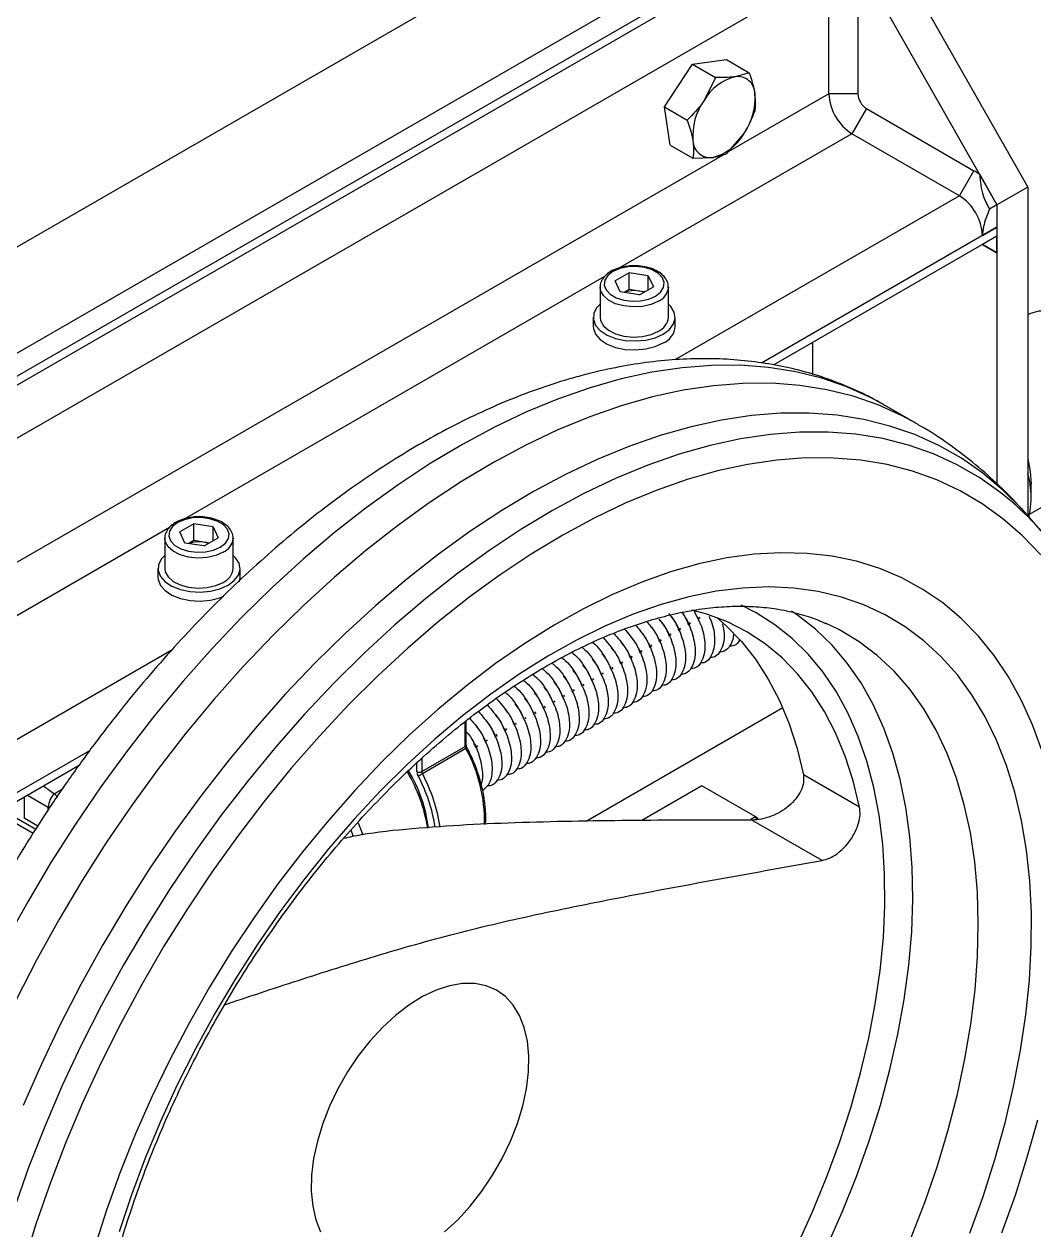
# Model space of a CAD drawing. Header units: metres. Extents: x 0 to 21025, y 0 to 14850.
# Drawn here: x 11724.1 to 11871.7, y 4482 to 4658.4 of the extents above; entities that cross this region are included whole.
import ezdxf

# ---------------------------------------------------------------- set-up
doc = ezdxf.new("R2010")
doc.units = ezdxf.units.M
doc.header["$LTSCALE"] = 25
doc.layers.add('SL4', color=4, linetype='Continuous')

msp = doc.modelspace()

# ---------------------------------------------------------------- linework, layer by layer
at = {"layer": 'SL4'}
for p, q in [((11605.363, 4557.882), (12273.58, 4943.636)), ((12280.315, 4931.97), (11613.512, 4547.032)), ((11839.386, 4674.059), (11634.325, 4555.679)), ((11840.512, 4673.408), (11635.451, 4555.029)), ((11848.366, 4674.059), (11870.817, 4634.56)), ((11843.876, 4671.466), (11866.327, 4631.968)), ((11841.755, 4666.357), (11635.451, 4547.261)), ((11841.755, 4648.205), (11841.755, 4666.357)), ((11845.997, 4666.357), (11845.997, 4648.205)), ((11817.704, 4646.294), (11821.821, 4652.538)), ((11821.821, 4652.538), (11826.78, 4653.216)), ((11821.821, 4652.538), (11825.159, 4650.611)), ((11826.78, 4653.216), (11830.117, 4651.29)), ((11825.159, 4650.611), (11823.51, 4647.252)), ((11830.117, 4651.29), (11828.048, 4650.713)), ((11841.755, 4648.205), (11827.037, 4639.709)), ((11845.997, 4648.205), (11841.755, 4648.205)), ((11817.704, 4646.294), (11821.041, 4644.367)), ((11818.546, 4640.728), (11817.704, 4646.294)), ((11847.244, 4646.047), (11845.122, 4642.373)), ((11847.244, 4646.047), (11862.963, 4636.972)), ((11845.122, 4642.373), (11811.127, 4622.747)), ((11826.841, 4639.48), (11829.311, 4642.365)), ((11860.841, 4633.298), (11845.122, 4642.373)), ((11818.546, 4640.728), (11821.883, 4638.802)), ((11826.437, 4639.363), (11656.789, 4541.427)), ((11821.883, 4638.802), (11824.773, 4638.904)), ((11860.841, 4633.298), (11862.963, 4636.972)), ((11863.799, 4636.416), (11866.327, 4631.968)), ((11870.817, 4634.56), (11866.327, 4631.968)), ((11870.817, 4634.56), (11870.817, 4586.505)), ((11860.841, 4633.298), (11819.232, 4609.278)), ((11866.327, 4631.968), (11865.24, 4631.341)), ((11866.327, 4631.968), (11866.327, 4628.696)), ((11866.327, 4631.968), (11866.327, 4591.17)), ((11866.327, 4628.696), (11831.905, 4608.825)), ((11866.327, 4627.396), (11833.699, 4608.56)), ((11864.205, 4627.472), (11866.327, 4628.696)), ((11866.327, 4627.396), (11864.205, 4626.171)), ((11866.327, 4628.696), (11866.327, 4627.396)), ((11866.327, 4624.946), (11866.327, 4627.396)), ((11864.205, 4626.171), (11866.327, 4624.946)), ((11866.327, 4624.946), (11864.205, 4626.171)), ((11812.544, 4622.033), (11810.494, 4620.85)), ((11815.343, 4621.6), (11812.544, 4622.033)), ((11812.544, 4619.584), (11812.544, 4622.033)), ((11808.957, 4621.495), (11747.487, 4586.009)), ((11811.244, 4619.234), (11810.494, 4620.85)), ((11815.343, 4621.6), (11816.093, 4619.984)), ((11815.343, 4619.551), (11815.343, 4621.6)), ((11808.294, 4619.927), (11808.294, 4615.518)), ((11814.044, 4618.801), (11811.244, 4619.234)), ((11812.544, 4619.584), (11811.791, 4619.15)), ((11813.943, 4619.367), (11812.544, 4619.584)), ((11814.796, 4619.235), (11813.943, 4619.367)), ((11814.044, 4618.801), (11816.093, 4619.984)), ((11818.294, 4619.927), (11818.292, 4619.854)), ((11818.294, 4615.518), (11818.294, 4619.927)), ((11807.294, 4615.518), (11807.294, 4614.212)), ((11819.294, 4614.212), (11819.294, 4615.518)), ((11870.831, 4615.875), (11870.817, 4615.867)), ((11839.386, 4607.166), (11839.386, 4611.843)), ((11854.451, 4600.045), (11849.887, 4602.68)), ((11871.086, 4586.694), (11883.53, 4593.878)), ((11870.817, 4592.742), (11870.817, 4586.505)), ((11871.312, 4589.242), (11871.312, 4591.12)), ((11872.705, 4584.373), (11870.38, 4586.998)), ((11748.904, 4585.295), (11746.855, 4584.112)), ((11751.703, 4584.862), (11748.904, 4585.295)), ((11748.904, 4582.845), (11748.904, 4585.295)), ((11745.318, 4584.757), (11683.847, 4549.271)), ((11744.654, 4583.189), (11744.654, 4578.78)), ((11747.605, 4582.496), (11746.855, 4584.112)), ((11750.404, 4582.063), (11752.454, 4583.246)), ((11751.703, 4584.862), (11752.454, 4583.246)), ((11751.703, 4582.813), (11751.703, 4584.862)), ((11754.654, 4583.189), (11754.652, 4583.115)), ((11754.654, 4578.78), (11754.654, 4583.189)), ((11750.404, 4582.063), (11747.605, 4582.496)), ((11748.904, 4582.845), (11748.152, 4582.411)), ((11750.304, 4582.629), (11748.904, 4582.845)), ((11751.156, 4582.497), (11750.304, 4582.629)), ((11743.654, 4578.78), (11743.654, 4577.473)), ((11755.654, 4577.473), (11755.654, 4578.78)), ((11821.52, 4570.637), (11821.374, 4570.849)), ((11822.059, 4572.503), (11822.639, 4571.299)), ((11822.934, 4571.453), (11822.788, 4571.666)), ((11818.692, 4569.004), (11818.546, 4569.217)), ((11820.106, 4569.82), (11819.96, 4570.033)), ((11815.863, 4567.371), (11815.717, 4567.584)), ((11817.278, 4568.188), (11817.131, 4568.4)), ((11828.833, 4568.224), (11828.571, 4568.178)), ((11745.603, 4566.773), (11654.538, 4514.202)), ((11813.035, 4565.738), (11812.889, 4565.951)), ((11814.449, 4566.555), (11814.303, 4566.767)), ((11810.207, 4564.105), (11810.06, 4564.318)), ((11811.621, 4564.922), (11811.475, 4565.135)), ((11807.378, 4562.473), (11807.232, 4562.685)), ((11808.792, 4563.289), (11808.646, 4563.502)), ((11804.55, 4560.84), (11804.404, 4561.053)), ((11805.964, 4561.656), (11805.818, 4561.869)), ((11800.307, 4558.391), (11800.161, 4558.603)), ((11801.721, 4559.207), (11801.575, 4559.42)), ((11803.135, 4560.023), (11802.989, 4560.236)), ((11797.479, 4556.758), (11797.332, 4556.971)), ((11798.929, 4557.521), (11798.747, 4557.787)), ((11835.009, 4558.359), (11806.265, 4541.766)), ((11788.593, 4552.734), (11788.593, 4556.385)), ((11788.74, 4552.938), (11788.74, 4556.503)), ((11794.65, 4555.125), (11794.504, 4555.338)), ((11796.064, 4555.941), (11795.918, 4556.154)), ((11791.822, 4553.492), (11791.676, 4553.705)), ((11793.302, 4554.212), (11793.09, 4554.521)), ((11733.657, 4552.108), (11661.266, 4510.317)), ((11782.229, 4549.06), (11788.593, 4552.734)), ((11788.679, 4552.418), (11782.315, 4548.744)), ((11790.408, 4552.676), (11790.261, 4552.888)), ((11732.043, 4549.876), (11661.266, 4509.017)), ((11781.522, 4549.06), (11781.522, 4550.354)), ((11782.229, 4551.009), (11782.229, 4549.06)), ((11846.237, 4543.852), (11838.019, 4548.597)), ((11728.485, 4545.823), (11729.679, 4546.513)), ((11823.193, 4546.968), (11814.426, 4541.907)), ((11830.971, 4542.478), (11823.193, 4546.968)), ((11724.088, 4545.283), (11724.088, 4542.22)), ((11727.623, 4543.82), (11724.589, 4545.572)), ((11728.474, 4545.83), (11728.485, 4545.823)), ((11727.623, 4543.478), (11727.623, 4543.82)), ((11725.397, 4540.014), (11721.948, 4542.005)), ((11722.656, 4542.414), (11725.777, 4540.612)), ((11726.07, 4541.075), (11724.088, 4542.22)), ((11772.924, 4541.578), (11773.628, 4539.817)), ((11830.323, 4542.103), (11830.971, 4542.478)), ((11840.748, 4536.049), (11830.503, 4541.963)), ((11830.971, 4542.478), (11831.227, 4542.036)), ((11831.325, 4542.273), (11830.971, 4542.478)), ((11831.325, 4542.273), (11831.325, 4542.045)), ((11772.241, 4539.54), (11771.89, 4540.447))]:
    msp.add_line(p, q, dxfattribs=at)
at = {"layer": 'SL4', "flags": 128}
for points in [[(11816.405, 4618.621), (11817.155, 4619.2), (11817.593, 4619.877), (11817.682, 4620.599), (11817.416, 4621.305), (11816.816, 4621.94), (11815.93, 4622.451), (11814.831, 4622.797), (11813.608, 4622.951), (11812.358, 4622.899), (11811.185, 4622.647), (11810.182, 4622.213), (11809.432, 4621.635), (11808.994, 4620.957), (11808.905, 4620.236), (11809.171, 4619.53), (11809.771, 4618.895), (11810.657, 4618.384), (11811.756, 4618.037), (11812.98, 4617.884), (11814.229, 4617.935), (11815.402, 4618.188), (11816.405, 4618.621)], [(11816.829, 4617.886), (11815.744, 4617.411), (11814.477, 4617.123), (11813.123, 4617.043), (11811.781, 4617.176), (11810.551, 4617.514), (11809.525, 4618.03), (11808.778, 4618.688), (11808.366, 4619.437), (11808.294, 4619.939)], [(11808.294, 4617.433), (11807.787, 4616.894), (11807.368, 4616.06), (11807.32, 4615.192), (11807.648, 4614.345), (11808.331, 4613.571), (11809.326, 4612.92), (11810.57, 4612.432), (11811.985, 4612.138), (11813.482, 4612.056), (11814.968, 4612.192), (11816.348, 4612.537), (11817.536, 4613.069)], [(11817.536, 4613.069), (11818.458, 4613.755), (11819.055, 4614.552), (11819.291, 4615.409), (11819.149, 4616.274), (11818.64, 4617.091), (11818.294, 4617.433)], [(11808.294, 4615.518), (11808.366, 4615.028), (11808.778, 4614.278), (11809.525, 4613.621), (11810.551, 4613.104), (11811.781, 4612.767), (11813.123, 4612.633), (11814.477, 4612.714), (11815.744, 4613.002), (11816.829, 4613.477)], [(11883.53, 4593.878), (11883.664, 4593.958), (11884.621, 4594.775), (11885.364, 4595.881), (11885.871, 4597.247), (11886.129, 4598.832), (11886.129, 4600.591), (11885.871, 4602.473), (11885.364, 4604.424), (11884.621, 4606.388), (11883.664, 4608.309), (11882.521, 4610.131), (11881.224, 4611.802), (11879.81, 4613.274), (11878.321, 4614.504), (11876.8, 4615.457), (11875.289, 4616.106), (11873.832, 4616.432), (11872.472, 4616.425), (11871.248, 4616.086), (11870.831, 4615.875)], [(11807.294, 4614.212), (11807.32, 4613.886), (11807.648, 4613.038), (11808.331, 4612.265), (11809.326, 4611.613), (11810.57, 4611.125), (11811.985, 4610.831), (11813.482, 4610.75), (11814.968, 4610.885), (11816.348, 4611.23), (11817.536, 4611.762)], [(11849.887, 4602.68), (11847.912, 4603.75), (11844.398, 4605.335), (11840.722, 4606.606), (11836.895, 4607.559), (11832.928, 4608.191), (11828.831, 4608.501), (11824.617, 4608.487), (11820.298, 4608.15), (11815.885, 4607.491), (11811.392, 4606.511)], [(11811.392, 4606.511), (11806.83, 4605.214), (11802.214, 4603.602), (11797.555, 4601.681), (11792.868, 4599.456), (11788.165, 4596.933), (11783.46, 4594.12), (11778.766, 4591.024), (11774.096, 4587.654), (11769.464, 4584.02), (11764.883, 4580.132), (11760.366, 4576.001), (11755.925, 4571.638), (11751.574, 4567.057), (11747.324, 4562.27), (11743.188, 4557.291), (11739.177, 4552.133), (11735.302, 4546.812), (11731.576, 4541.343), (11728.007, 4535.74), (11724.607, 4530.02), (11721.385, 4524.199)], [(11854.444, 4600.049), (11852.476, 4601.115), (11848.962, 4602.701), (11845.286, 4603.972), (11841.459, 4604.924), (11837.491, 4605.557), (11833.395, 4605.866), (11829.181, 4605.853), (11824.862, 4605.516), (11820.449, 4604.857), (11815.955, 4603.877)], [(11815.955, 4603.877), (11811.394, 4602.579), (11806.777, 4600.968), (11802.119, 4599.046), (11797.431, 4596.821), (11792.728, 4594.299), (11788.023, 4591.485), (11783.329, 4588.389), (11778.66, 4585.019), (11774.028, 4581.385), (11769.447, 4577.497), (11764.93, 4573.366), (11760.489, 4569.004), (11756.137, 4564.423), (11751.888, 4559.636), (11747.751, 4554.656), (11743.74, 4549.499), (11739.866, 4544.178), (11736.139, 4538.708), (11732.571, 4533.105), (11729.171, 4527.386), (11725.949, 4521.565), (11722.914, 4515.66)], [(11870.38, 4586.998), (11869.947, 4587.48), (11867.198, 4590.245), (11864.252, 4592.722), (11861.118, 4594.902), (11857.804, 4596.781), (11854.321, 4598.352), (11850.677, 4599.612), (11846.883, 4600.557), (11842.951, 4601.183), (11838.89, 4601.49), (11834.713, 4601.477), (11830.431, 4601.143), (11826.057, 4600.489), (11821.602, 4599.518)], [(11821.602, 4599.518), (11817.081, 4598.232), (11812.504, 4596.634), (11807.886, 4594.73), (11803.24, 4592.524), (11798.578, 4590.024), (11793.914, 4587.235), (11789.261, 4584.166), (11784.632, 4580.825), (11780.041, 4577.223), (11775.499, 4573.369), (11771.022, 4569.274), (11766.62, 4564.949), (11762.306, 4560.408), (11758.094, 4555.663), (11753.993, 4550.727), (11750.017, 4545.615), (11746.177, 4540.34), (11742.483, 4534.918), (11738.945, 4529.364), (11735.575, 4523.694), (11732.381, 4517.924), (11729.372, 4512.071), (11726.558, 4506.15), (11723.945, 4500.179)], [(11868.473, 4588.55), (11866.916, 4589.825), (11863.8, 4592.031), (11860.503, 4593.933), (11857.034, 4595.526), (11853.402, 4596.805), (11849.619, 4597.767), (11845.695, 4598.408), (11841.642, 4598.727), (11837.471, 4598.723), (11833.194, 4598.396), (11828.824, 4597.747), (11824.373, 4596.778)], [(11824.373, 4596.778), (11819.854, 4595.491), (11815.28, 4593.891), (11810.664, 4591.981), (11806.02, 4589.768), (11801.361, 4587.258), (11796.701, 4584.457), (11792.052, 4581.375), (11787.428, 4578.02), (11782.843, 4574.401), (11778.309, 4570.53), (11773.841, 4566.417), (11769.45, 4562.073), (11765.15, 4557.513), (11760.952, 4552.748), (11756.869, 4547.793), (11752.913, 4542.661), (11749.095, 4537.369), (11745.426, 4531.93), (11741.917, 4526.36), (11738.578, 4520.676), (11735.418, 4514.894), (11732.446, 4509.031), (11729.672, 4503.104), (11727.102, 4497.129), (11724.745, 4491.124), (11722.608, 4485.106)], [(11872.722, 4580.775), (11870.063, 4583.552), (11867.207, 4586.041), (11864.16, 4588.237), (11860.932, 4590.132), (11857.533, 4591.72), (11853.973, 4592.998), (11850.261, 4593.961), (11846.41, 4594.607), (11842.429, 4594.933), (11838.331, 4594.938), (11834.128, 4594.624), (11829.833, 4593.99), (11825.457, 4593.038)], [(11870.817, 4594.801), (11871.183, 4592.947), (11871.312, 4591.12)], [(11825.457, 4593.038), (11821.013, 4591.772), (11816.515, 4590.194), (11811.976, 4588.31), (11807.41, 4586.125), (11802.828, 4583.646), (11798.246, 4580.879), (11793.676, 4577.833), (11789.132, 4574.517), (11784.627, 4570.941), (11780.175, 4567.114), (11775.787, 4563.049), (11771.479, 4558.757), (11767.261, 4554.251), (11763.146, 4549.543), (11759.147, 4544.649), (11755.274, 4539.581), (11751.541, 4534.356), (11747.956, 4528.988), (11744.532, 4523.493), (11741.277, 4517.887), (11738.203, 4512.187), (11735.316, 4506.409), (11732.627, 4500.57), (11730.142, 4494.688), (11727.87, 4488.78), (11725.816, 4482.862), (11723.988, 4476.953)], [(11752.765, 4581.883), (11753.516, 4582.462), (11753.954, 4583.139), (11754.043, 4583.86), (11753.777, 4584.567), (11753.176, 4585.201), (11752.291, 4585.712), (11751.192, 4586.059), (11749.968, 4586.213), (11748.719, 4586.161), (11747.545, 4585.908), (11746.543, 4585.475), (11745.792, 4584.896), (11745.355, 4584.219), (11745.265, 4583.498), (11745.531, 4582.791), (11746.132, 4582.157), (11747.017, 4581.646), (11748.116, 4581.299), (11749.34, 4581.145), (11750.589, 4581.197), (11751.763, 4581.45), (11752.765, 4581.883)], [(11753.19, 4581.148), (11752.105, 4580.673), (11750.838, 4580.385), (11749.483, 4580.304), (11748.141, 4580.438), (11746.912, 4580.775), (11745.885, 4581.292), (11745.139, 4581.949), (11744.727, 4582.699), (11744.654, 4583.201)], [(11872.92, 4552.052), (11871.511, 4555.916), (11869.869, 4559.544), (11868.001, 4562.923), (11865.911, 4566.041), (11863.608, 4568.889), (11861.098, 4571.456), (11858.391, 4573.734), (11855.495, 4575.716), (11852.421, 4577.394), (11849.178, 4578.763), (11845.778, 4579.819), (11842.232, 4580.557), (11838.552, 4580.976), (11834.75, 4581.073), (11830.84, 4580.849), (11826.834, 4580.305), (11822.746, 4579.441), (11818.589, 4578.262), (11814.379, 4576.77), (11810.128, 4574.972), (11805.851, 4572.873), (11801.563, 4570.48), (11797.278, 4567.801), (11793.01, 4564.846), (11788.775, 4561.624), (11784.585, 4558.145), (11780.456, 4554.423), (11776.402, 4550.47), (11772.435, 4546.297), (11768.569, 4541.921), (11764.818, 4537.355), (11761.193, 4532.616), (11757.708, 4527.718), (11754.374, 4522.678), (11751.202, 4517.514), (11748.202, 4512.243), (11745.386, 4506.882), (11742.762, 4501.45), (11740.339, 4495.965), (11738.126, 4490.445), (11736.13, 4484.91), (11734.357, 4479.377)], [(11744.654, 4580.694), (11744.148, 4580.155), (11743.728, 4579.322), (11743.681, 4578.454), (11744.009, 4577.606), (11744.692, 4576.833), (11745.686, 4576.182), (11746.93, 4575.694), (11748.345, 4575.399), (11749.843, 4575.318), (11751.328, 4575.454), (11752.708, 4575.798), (11753.897, 4576.33)], [(11753.897, 4576.33), (11754.819, 4577.017), (11755.416, 4577.813), (11755.651, 4578.671), (11755.51, 4579.535), (11755, 4580.352), (11754.654, 4580.694)], [(11744.654, 4578.78), (11744.727, 4578.289), (11745.139, 4577.54), (11745.885, 4576.883), (11746.912, 4576.366), (11748.141, 4576.029), (11749.483, 4575.895), (11750.838, 4575.975), (11752.105, 4576.264), (11753.19, 4576.739)], [(11743.654, 4577.473), (11743.681, 4577.147), (11744.009, 4576.3), (11744.692, 4575.526), (11745.686, 4574.875), (11746.93, 4574.387), (11748.345, 4574.093), (11749.843, 4574.011), (11751.328, 4574.147), (11752.708, 4574.492), (11753.28, 4574.714)], [(11755.551, 4576.835), (11755.651, 4577.364), (11755.654, 4577.473)], [(11862.345, 4481.51), (11864.295, 4486.907), (11866.019, 4492.301), (11867.512, 4497.673), (11868.767, 4503.004), (11869.781, 4508.273), (11870.55, 4513.463), (11871.071, 4518.555), (11871.342, 4523.53), (11871.362, 4528.37), (11871.131, 4533.058), (11870.65, 4537.576), (11869.92, 4541.91), (11868.945, 4546.042), (11867.727, 4549.959), (11866.272, 4553.645), (11864.584, 4557.089), (11862.67, 4560.276), (11860.536, 4563.196), (11858.19, 4565.839), (11855.64, 4568.195), (11852.896, 4570.254), (11849.968, 4572.011), (11846.866, 4573.458), (11843.602, 4574.59), (11840.186, 4575.404), (11836.632, 4575.896), (11832.952, 4576.064), (11829.159, 4575.909), (11825.268, 4575.429), (11821.292, 4574.628), (11817.245, 4573.508), (11813.143, 4572.074), (11808.999, 4570.329), (11804.829, 4568.281), (11800.648, 4565.937), (11796.471, 4563.306), (11792.313, 4560.396), (11788.189, 4557.219), (11784.114, 4553.786), (11780.102, 4550.109), (11776.168, 4546.201), (11772.326, 4542.077), (11768.591, 4537.751), (11764.974, 4533.239), (11761.49, 4528.558), (11758.152, 4523.723), (11754.97, 4518.753), (11751.957, 4513.666), (11749.123, 4508.48), (11746.479, 4503.213), (11744.034, 4497.884), (11741.797, 4492.513), (11739.776, 4487.119), (11737.978, 4481.722)], [(11846.237, 4543.852), (11845.31, 4547.692), (11844.143, 4551.315), (11842.74, 4554.707), (11841.107, 4557.854), (11839.251, 4560.744), (11837.18, 4563.364), (11834.901, 4565.704), (11832.425, 4567.753), (11829.761, 4569.505), (11826.921, 4570.951), (11823.915, 4572.086), (11821.737, 4572.688)], [(11837.002, 4479.492), (11839.308, 4484.549), (11841.407, 4489.647), (11843.291, 4494.765), (11844.952, 4499.883), (11846.383, 4504.981), (11847.579, 4510.038), (11848.536, 4515.035), (11849.249, 4519.952), (11849.715, 4524.77), (11849.934, 4529.469), (11849.903, 4534.031), (11849.623, 4538.438), (11849.095, 4542.673), (11848.322, 4546.718), (11847.306, 4550.559), (11846.051, 4554.179), (11844.562, 4557.565), (11842.846, 4560.703), (11840.908, 4563.58), (11838.757, 4566.186), (11836.401, 4568.511), (11833.849, 4570.544), (11831.111, 4572.278), (11828.917, 4573.389)], [(11825.388, 4571.576), (11826.683, 4570.448), (11828.961, 4568.108), (11831.033, 4565.488), (11832.888, 4562.599), (11834.521, 4559.451), (11835.924, 4556.059), (11837.091, 4552.436), (11838.019, 4548.597)], [(11841.416, 4479.413), (11843.71, 4484.596), (11845.792, 4489.813), (11847.653, 4495.045), (11849.287, 4500.271), (11850.687, 4505.471), (11851.848, 4510.625), (11852.765, 4515.713), (11853.435, 4520.716), (11853.856, 4525.613), (11854.024, 4530.387), (11853.941, 4535.018), (11853.606, 4539.488), (11853.021, 4543.781), (11852.187, 4547.88), (11851.109, 4551.769), (11849.79, 4555.432), (11848.235, 4558.856), (11846.45, 4562.028), (11844.443, 4564.935), (11842.22, 4567.565), (11839.791, 4569.91), (11837.166, 4571.959), (11836.286, 4572.55)], [(11853.774, 4480.893), (11855.805, 4486.141), (11857.614, 4491.398), (11859.194, 4496.644), (11860.539, 4501.858), (11861.645, 4507.022), (11862.507, 4512.115), (11863.121, 4517.118), (11863.485, 4522.012), (11863.599, 4526.777), (11863.461, 4531.397), (11863.072, 4535.853), (11862.434, 4540.129), (11861.548, 4544.207), (11860.419, 4548.073), (11859.05, 4551.712), (11857.448, 4555.109), (11855.617, 4558.252), (11853.565, 4561.129), (11851.3, 4563.729), (11848.831, 4566.042), (11846.166, 4568.059), (11843.316, 4569.773), (11841.277, 4570.762)], [(11785.562, 4481.728), (11787.477, 4483.494), (11789.304, 4485.482), (11791.016, 4487.66), (11792.585, 4489.994), (11793.987, 4492.447), (11795.199, 4494.981), (11796.203, 4497.555), (11796.982, 4500.13), (11797.525, 4502.663), (11797.822, 4505.116), (11797.869, 4507.45), (11797.665, 4509.628), (11797.215, 4511.615), (11796.523, 4513.381), (11795.602, 4514.897), (11794.466, 4516.139), (11793.134, 4517.088), (11791.625, 4517.73), (11789.963, 4518.053), (11788.176, 4518.052), (11786.291, 4517.729)], [(11786.291, 4517.729), (11784.338, 4517.087), (11782.347, 4516.137), (11780.351, 4514.894), (11778.38, 4513.378), (11776.466, 4511.612), (11774.638, 4509.624), (11772.927, 4507.446), (11771.357, 4505.112), (11769.956, 4502.659), (11768.743, 4500.125), (11767.74, 4497.551), (11766.961, 4494.976), (11766.418, 4492.443), (11766.121, 4489.99), (11766.074, 4487.656), (11766.277, 4485.478), (11766.728, 4483.491), (11767.419, 4481.725)], [(11867.044, 4481.553), (11869.017, 4487.089), (11870.767, 4492.62), (11872.286, 4498.129)]]:
    msp.add_lwpolyline(points, dxfattribs=at)
at = {"layer": 'SL4'}
for centre, radius, start, end in [((11829.852, 4643.644), 7.296, 104.30911, 150.35817), ((11828.405, 4648.193), 2.545, 1.72422, 98.0483), ((11830.815, 4642.046), 8.969, 144.52302, 184.46929), ((11822.006, 4647.571), 8.969, 324.52302, 4.46929), ((11849.066, 4648.538), 7.319, 182.60548, 237.39452), ((11848.703, 4648.329), 2.709, 182.60548, 237.39452), ((11822.969, 4645.974), 7.296, 284.30911, 330.35817), ((11824.416, 4641.424), 2.545, 181.72422, 278.0483), ((11858.868, 4629.917), 8.158, 52.81346, 59.8736), ((11856.902, 4627.139), 7.311, 2.60548, 57.39452), ((11813.291, 4615.42), 4.001, 80.60996, 111.44528), ((11813.416, 4615.829), 3.578, 69.17665, 81.51923), ((11815.794, 4620.184), 2.52, 294.26107, 352.47303), ((11815.813, 4615.752), 2.491, 294.06265, 354.61721), ((11816.413, 4614.423), 2.888, 292.88644, 355.79342), ((11838.548, 4553.998), 45.709, 32.94418, 49.10423), ((11749.651, 4578.682), 4.001, 80.60996, 111.44528), ((11749.776, 4579.091), 3.578, 69.17665, 81.51923), ((11752.154, 4583.445), 2.52, 294.26107, 352.47303), ((11752.174, 4579.013), 2.491, 294.06265, 354.61721), ((11788.49, 4552.963), 0.251, 294.37466, 354.3052), ((11789.297, 4552.755), 0.704, 181.72292, 208.63012), ((11788.441, 4552.958), 0.59, 293.7897, 314.49219), ((11769.611, 4541.883), 21.784, 358.5183, 28.91933), ((11759.795, 4536.941), 23.629, 9.38235, 30.66612), ((11762.413, 4538.26), 20.945, 6.99233, 31.36558), ((11782.929, 4549.102), 1.407, 181.72292, 208.63012), ((11781.876, 4549.742), 0.769, 242.60967, 297.39033), ((11779.044, 4554.408), 6.541, 293.89861, 300.00753), ((11761.176, 4537.453), 23.268, 8.53851, 28.14372), ((11782.933, 4549.081), 0.704, 181.72292, 208.63012), ((11761.151, 4537.421), 24.003, 8.44832, 28.14781), ((11730.791, 4543.665), 3.172, 136.93985, 177.18904), ((11727.934, 4544.383), 0.642, 241.09191, 258.86373)]:
    msp.add_arc(centre, radius, start, end, dxfattribs=at)
msp.add_ellipse((11769.33, 4521.409), major_axis=(44.17, -27.139), ratio=0.0282559, start_param=3.4450892, end_param=3.5491533, dxfattribs=at)
for points, knots in [([(11828.048, 4650.713), (11827.989, 4650.706), (11827.146, 4650.594), (11826.116, 4650.603), (11825.159, 4650.611)], [0, 0, 0, 0, 0.0702148, 1, 1, 1, 1]), ([(11830.949, 4648.27), (11830.909, 4648.501), (11830.746, 4649.454), (11830.389, 4650.498), (11830.117, 4651.29)], [0, 0, 0, 0, 0.24185142, 1, 1, 1, 1]), ([(11823.51, 4647.252), (11823.461, 4647.178), (11822.76, 4646.127), (11821.869, 4645.215), (11821.041, 4644.367)], [0, 0, 0, 0, 0.0702148, 1, 1, 1, 1]), ([(11830.959, 4645.724), (11830.982, 4645.896), (11831.087, 4646.663), (11831.009, 4647.568), (11830.949, 4648.27)], [0, 0, 0, 0, 0.22371328, 1, 1, 1, 1]), ([(11829.311, 4642.365), (11829.359, 4642.44), (11830.048, 4643.497), (11830.52, 4644.651), (11830.959, 4645.724)], [0, 0, 0, 0, 0.07021477, 1, 1, 1, 1]), ([(11821.041, 4644.367), (11821.312, 4643.576), (11821.67, 4642.531), (11821.833, 4641.578), (11821.872, 4641.347)], [0, 0, 0, 0, 0.7581486, 1, 1, 1, 1]), ([(11821.872, 4641.347), (11821.933, 4640.645), (11822.011, 4639.74), (11821.906, 4638.973), (11821.883, 4638.802)], [0, 0, 0, 0, 0.77628672, 1, 1, 1, 1]), ([(11824.773, 4638.904), (11824.831, 4638.912), (11825.662, 4639.03), (11826.273, 4639.264), (11826.841, 4639.48)], [0, 0, 0, 0, 0.07021477, 1, 1, 1, 1]), ([(11863.799, 4636.416), (11863.888, 4635.366), (11864.039, 4633.605), (11864.894, 4631.993), (11865.24, 4631.341)], [0, 0, 0, 0, 0.595978, 1, 1, 1, 1]), ([(11865.24, 4631.341), (11864.888, 4630.477), (11864.344, 4629.145), (11864.242, 4627.907), (11864.205, 4627.472)], [0, 0, 0, 0, 0.6481438, 1, 1, 1, 1]), ([(11818.249, 4619.836), (11818.265, 4619.958), (11818.314, 4620.347), (11818.052, 4620.991), (11817.527, 4621.684), (11816.735, 4622.269), (11815.722, 4622.721), (11814.542, 4623.005), (11813.282, 4623.1), (11812.022, 4623.001), (11810.837, 4622.712), (11809.8, 4622.243), (11808.997, 4621.629), (11808.501, 4620.914), (11808.272, 4620.331), (11808.315, 4620.009), (11808.323, 4619.945)], [0, 0, 0, 0, 0.0336873, 0.1080028, 0.1825027, 0.2607701, 0.3421179, 0.4240612, 0.5057862, 0.5875031, 0.669539, 0.7522791, 0.8360756, 0.9106892, 0.9820202, 1, 1, 1, 1]), ([(11849.904, 4602.63), (11849.544, 4602.849), (11848.068, 4603.749), (11845.315, 4605.05), (11841.659, 4606.522), (11837.862, 4607.69), (11833.946, 4608.575), (11829.913, 4609.17), (11825.771, 4609.473), (11821.528, 4609.48), (11817.194, 4609.19), (11812.777, 4608.599), (11809.282, 4607.913), (11807.261, 4607.418), (11806.742, 4607.291)], [0, 0, 0, 0, 0.0294565, 0.1211302, 0.2128047, 0.3046917, 0.3970004, 0.4899101, 0.5835586, 0.678034, 0.7733704, 0.8695491, 0.9665052, 1, 1, 1, 1]), ([(11806.742, 4607.291), (11805.913, 4607.074), (11803.559, 4606.457), (11799.66, 4605.212), (11795.046, 4603.47), (11790.419, 4601.438), (11785.79, 4599.129), (11781.171, 4596.547), (11776.577, 4593.704), (11772.018, 4590.608), (11767.506, 4587.268), (11763.051, 4583.696), (11758.665, 4579.901), (11754.356, 4575.893), (11750.134, 4571.684), (11746.009, 4567.285), (11741.99, 4562.706), (11738.086, 4557.96), (11734.305, 4553.058), (11730.657, 4548.013), (11727.15, 4542.836), (11723.792, 4537.541), (11720.59, 4532.14), (11717.553, 4526.646), (11714.688, 4521.073), (11712.002, 4515.434), (11709.502, 4509.741), (11707.193, 4504.01), (11705.083, 4498.252), (11703.176, 4492.482), (11701.479, 4486.713), (11699.996, 4480.958), (11698.731, 4475.231), (11697.691, 4469.545), (11696.877, 4463.912), (11696.296, 4458.347), (11695.949, 4452.863), (11695.84, 4447.473), (11695.972, 4442.19), (11696.348, 4437.028), (11696.969, 4432.004), (11697.835, 4427.131), (11698.948, 4422.426), (11700.303, 4417.903), (11701.899, 4413.579), (11703.73, 4409.469), (11705.789, 4405.586), (11708.068, 4401.945), (11710.555, 4398.556), (11713.241, 4395.427), (11716.113, 4392.563), (11719.167, 4389.981), (11722.11, 4387.828), (11724.105, 4386.664), (11724.963, 4386.163)], [0, 0, 0, 0, 0.0106156, 0.0301423, 0.0497183, 0.0693581, 0.0890395, 0.1087441, 0.1284568, 0.1481643, 0.1678599, 0.1875393, 0.2072001, 0.2268415, 0.2464636, 0.2660674, 0.2856544, 0.3052266, 0.3247862, 0.3443355, 0.363877, 0.3834132, 0.4029468, 0.4224804, 0.4420162, 0.4615563, 0.4811036, 0.5006607, 0.5202301, 0.5398146, 0.5594165, 0.5790382, 0.5986817, 0.6183487, 0.6380402, 0.6577565, 0.6774966, 0.697258, 0.717036, 0.736823, 0.7566042, 0.7763635, 0.7960806, 0.8157313, 0.8352886, 0.8547245, 0.8740131, 0.8931338, 0.9120743, 0.9308332, 0.9494208, 0.9678588, 0.9861787, 1, 1, 1, 1]), ([(11870.451, 4586.878), (11870.246, 4587.123), (11869.052, 4588.551), (11866.645, 4590.934), (11863.251, 4593.994), (11859.652, 4596.74), (11856.707, 4598.753), (11854.91, 4599.748), (11854.422, 4600.019)], [0, 0, 0, 0, 0.0461056, 0.2678618, 0.4870294, 0.7041142, 0.9196416, 1, 1, 1, 1]), ([(11871.013, 4586.283), (11871.073, 4586.595), (11871.266, 4587.605), (11871.346, 4589.224), (11871.239, 4591.097), (11870.958, 4592.19), (11870.817, 4592.742)], [0, 0, 0, 0, 0.128888, 0.4172181, 0.7053621, 1, 1, 1, 1]), ([(11754.61, 4583.098), (11754.625, 4583.219), (11754.675, 4583.609), (11754.412, 4584.253), (11753.888, 4584.946), (11753.096, 4585.531), (11752.082, 4585.983), (11750.903, 4586.266), (11749.642, 4586.361), (11748.382, 4586.263), (11747.197, 4585.974), (11746.16, 4585.504), (11745.358, 4584.891), (11744.861, 4584.176), (11744.633, 4583.592), (11744.675, 4583.271), (11744.684, 4583.206)], [0, 0, 0, 0, 0.0336873, 0.1080028, 0.1825027, 0.2607701, 0.3421179, 0.4240612, 0.5057862, 0.5875031, 0.669539, 0.7522791, 0.8360756, 0.9106892, 0.9820202, 1, 1, 1, 1]), ([(11759.392, 4374.669), (11759.708, 4374.643), (11761.333, 4374.511), (11764.365, 4374.563), (11768.482, 4374.834), (11772.69, 4375.421), (11776.968, 4376.294), (11781.308, 4377.456), (11785.695, 4378.904), (11790.118, 4380.634), (11794.566, 4382.641), (11799.025, 4384.919), (11803.485, 4387.46), (11807.934, 4390.259), (11812.36, 4393.306), (11816.752, 4396.595), (11821.1, 4400.115), (11825.392, 4403.857), (11829.617, 4407.812), (11833.767, 4411.97), (11837.829, 4416.318), (11841.794, 4420.847), (11845.653, 4425.545), (11849.395, 4430.399), (11853.011, 4435.397), (11856.493, 4440.527), (11859.831, 4445.774), (11863.017, 4451.127), (11866.042, 4456.572), (11868.901, 4462.093), (11871.584, 4467.679), (11874.085, 4473.314), (11876.398, 4478.984), (11878.516, 4484.676), (11880.435, 4490.374), (11882.148, 4496.064), (11883.652, 4501.733), (11884.942, 4507.366), (11886.015, 4512.948), (11886.867, 4518.466), (11887.496, 4523.906), (11887.899, 4529.255), (11888.075, 4534.498), (11888.023, 4539.623), (11887.742, 4544.616), (11887.231, 4549.464), (11886.491, 4554.154), (11885.524, 4558.673), (11884.331, 4563.009), (11882.913, 4567.148), (11881.282, 4571.085), (11879.415, 4574.78), (11878.005, 4577.287), (11877.159, 4578.491), (11877.072, 4578.615)], [0, 0, 0, 0, 0.0047338, 0.0243352, 0.0440025, 0.0637303, 0.0835103, 0.103333, 0.1231884, 0.1430673, 0.1629618, 0.1828654, 0.2027729, 0.2226796, 0.242583, 0.2624816, 0.2823743, 0.3022608, 0.3221411, 0.3420152, 0.3618836, 0.3817468, 0.4016055, 0.4214603, 0.4413119, 0.4611612, 0.4810088, 0.5008555, 0.5207021, 0.5405494, 0.5603978, 0.5802483, 0.6001016, 0.6199585, 0.6398198, 0.6596862, 0.6795585, 0.6994372, 0.7193231, 0.7392164, 0.7591174, 0.7790262, 0.7989421, 0.8188644, 0.8387914, 0.8587202, 0.8786461, 0.8985638, 0.9184662, 0.9383449, 0.9581902, 0.9779916, 0.9977386, 1, 1, 1, 1]), ([(11737.227, 4476.421), (11737.509, 4477.49), (11738.221, 4480.186), (11739.594, 4484.55), (11741.314, 4489.487), (11743.235, 4494.424), (11745.341, 4499.343), (11747.628, 4504.225), (11750.088, 4509.055), (11752.712, 4513.814), (11755.491, 4518.486), (11758.416, 4523.054), (11761.475, 4527.503), (11764.659, 4531.818), (11767.955, 4535.982), (11771.351, 4539.983), (11774.836, 4543.805), (11778.395, 4547.437), (11782.017, 4550.866), (11785.687, 4554.08), (11789.391, 4557.07), (11793.115, 4559.826), (11796.846, 4562.34), (11800.568, 4564.604), (11804.268, 4566.613), (11807.932, 4568.363), (11811.546, 4569.848), (11815.097, 4571.069), (11818.573, 4572.023), (11821.963, 4572.711), (11825.257, 4573.134), (11828.45, 4573.294), (11831.534, 4573.19), (11834.511, 4572.828), (11837.365, 4572.186), (11839.622, 4571.489), (11840.871, 4570.909), (11841.263, 4570.727)], [0, 0, 0, 0, 0.0191841, 0.0484084, 0.0776556, 0.1069228, 0.1362065, 0.1655033, 0.1948097, 0.2241221, 0.2534367, 0.2827496, 0.3120562, 0.3413528, 0.3706359, 0.3999017, 0.4291467, 0.4583674, 0.4875607, 0.5167236, 0.5458539, 0.5749501, 0.6040121, 0.6330416, 0.6620428, 0.6910235, 0.7199961, 0.7489727, 0.7779772, 0.8070428, 0.8362142, 0.8655485, 0.8951151, 0.924992, 0.9552554, 0.9859591, 1, 1, 1, 1]), ([(11815.097, 4571.028), (11815.485, 4570.578), (11816.509, 4569.388), (11817.571, 4566.954), (11818.037, 4564.658), (11817.912, 4562.902), (11817.431, 4561.724), (11816.744, 4560.901), (11816.09, 4560.85), (11815.843, 4560.83)], [0, 0, 0, 0, 0.11893267, 0.31458443, 0.51651499, 0.63809711, 0.77716042, 0.91549237, 1, 1, 1, 1]), ([(11816.901, 4571.355), (11817.149, 4571.061), (11818.028, 4570.022), (11818.978, 4567.765), (11819.452, 4565.475), (11819.326, 4563.718), (11818.845, 4562.54), (11818.158, 4561.718), (11817.505, 4561.666), (11817.257, 4561.647)], [0, 0, 0, 0, 0.0805231, 0.2847042, 0.4954378, 0.6223202, 0.7674459, 0.9118083, 1, 1, 1, 1]), ([(11817.026, 4571.196), (11817.235, 4570.957), (11817.843, 4570.262), (11818.177, 4569.409), (11818.397, 4568.849)], [0, 0, 0, 0, 0.3437455, 1, 1, 1, 1]), ([(11818.315, 4572.172), (11818.563, 4571.878), (11819.442, 4570.838), (11820.392, 4568.581), (11820.866, 4566.292), (11820.74, 4564.534), (11820.259, 4563.357), (11819.572, 4562.534), (11818.919, 4562.483), (11818.671, 4562.463)], [0, 0, 0, 0, 0.08052308, 0.28470416, 0.49543776, 0.62232018, 0.76744586, 0.91180831, 1, 1, 1, 1]), ([(11818.44, 4572.012), (11818.649, 4571.773), (11819.257, 4571.079), (11819.592, 4570.226), (11819.811, 4569.666)], [0, 0, 0, 0, 0.3437455, 1, 1, 1, 1]), ([(11820.258, 4572.324), (11820.322, 4572.245), (11821.002, 4571.409), (11821.792, 4569.387), (11822.283, 4567.11), (11822.154, 4565.35), (11821.674, 4564.173), (11820.986, 4563.351), (11820.333, 4563.299), (11820.085, 4563.279)], [0, 0, 0, 0, 0.0225845, 0.2396316, 0.463644, 0.5985216, 0.752792, 0.9062511, 1, 1, 1, 1]), ([(11820.262, 4572.324), (11820.326, 4572.248), (11820.777, 4571.709), (11821.018, 4571.049), (11821.225, 4570.482)], [0, 0, 0, 0, 0.1413858, 1, 1, 1, 1]), ([(11822.049, 4572.506), (11822.44, 4571.764), (11823.306, 4570.119), (11823.685, 4567.919), (11823.571, 4566.169), (11823.087, 4564.989), (11822.401, 4564.167), (11821.747, 4564.115), (11821.5, 4564.096)], [0, 0, 0, 0, 0.1951051, 0.4322355, 0.5750114, 0.7383158, 0.9007613, 1, 1, 1, 1]), ([(11824.194, 4571.779), (11824.307, 4571.55), (11824.87, 4570.419), (11825.086, 4568.735), (11824.989, 4566.985), (11824.5, 4565.805), (11823.815, 4564.984), (11823.162, 4564.932), (11822.914, 4564.912)], [0, 0, 0, 0, 0.06934282, 0.34352411, 0.50860831, 0.69742844, 0.88525555, 1, 1, 1, 1]), ([(11810.287, 4569.291), (11810.88, 4568.616), (11812.117, 4567.207), (11813.336, 4564.51), (11813.793, 4562.208), (11813.67, 4560.453), (11813.188, 4559.275), (11812.501, 4558.452), (11811.848, 4558.401), (11811.6, 4558.381)], [0, 0, 0, 0, 0.1694935, 0.3539176, 0.5442602, 0.6588652, 0.7899483, 0.9203419, 1, 1, 1, 1]), ([(11811.855, 4569.914), (11812.392, 4569.3), (11813.572, 4567.95), (11814.748, 4565.325), (11815.208, 4563.025), (11815.084, 4561.269), (11814.602, 4560.091), (11813.915, 4559.269), (11813.262, 4559.217), (11813.014, 4559.197)], [0, 0, 0, 0, 0.1563677, 0.3437065, 0.5370574, 0.6534737, 0.7866285, 0.9190829, 1, 1, 1, 1]), ([(11813.476, 4570.471), (11813.938, 4569.939), (11815.04, 4568.669), (11816.16, 4566.14), (11816.622, 4563.841), (11816.498, 4562.085), (11816.016, 4560.907), (11815.329, 4560.085), (11814.676, 4560.033), (11814.429, 4560.014)], [0, 0, 0, 0, 0.1380847, 0.3294835, 0.5270247, 0.6459639, 0.7820044, 0.9173293, 1, 1, 1, 1]), ([(11814.197, 4569.563), (11814.406, 4569.324), (11815.015, 4568.629), (11815.349, 4567.776), (11815.568, 4567.217)], [0, 0, 0, 0, 0.3437455, 1, 1, 1, 1]), ([(11815.611, 4570.379), (11815.82, 4570.14), (11816.429, 4569.446), (11816.763, 4568.593), (11816.983, 4568.033)], [0, 0, 0, 0, 0.3437455, 1, 1, 1, 1]), ([(11826.173, 4570.678), (11826.29, 4570.2), (11826.538, 4569.18), (11826.384, 4567.806), (11825.92, 4566.621), (11825.228, 4565.8), (11824.576, 4565.748), (11824.328, 4565.729)], [0, 0, 0, 0, 0.1816534, 0.3874433, 0.6228218, 0.8569624, 1, 1, 1, 1]), ([(11827.803, 4569.279), (11827.795, 4569.092), (11827.764, 4568.373), (11827.315, 4567.45), (11826.645, 4566.615), (11825.991, 4566.564), (11825.742, 4566.545)], [0, 0, 0, 0, 0.1188704, 0.4574496, 0.7942482, 1, 1, 1, 1]), ([(11807.193, 4567.97), (11807.207, 4567.959), (11807.962, 4567.396), (11809.202, 4565.589), (11810.517, 4562.904), (11810.963, 4560.571), (11810.842, 4558.821), (11810.359, 4557.641), (11809.673, 4556.819), (11809.019, 4556.768), (11808.772, 4556.748)], [0, 0, 0, 0, 0.003643, 0.1907365, 0.3704434, 0.5559173, 0.6675909, 0.795321, 0.9223794, 1, 1, 1, 1]), ([(11808.732, 4568.651), (11809.376, 4567.921), (11810.666, 4566.457), (11811.923, 4563.695), (11812.379, 4561.391), (11812.255, 4559.636), (11811.774, 4558.458), (11811.087, 4557.636), (11810.434, 4557.584), (11810.186, 4557.565)], [0, 0, 0, 0, 0.1811611, 0.3629943, 0.5506628, 0.6636578, 0.7928992, 0.921461, 1, 1, 1, 1]), ([(11811.369, 4567.93), (11811.578, 4567.691), (11812.186, 4566.997), (11812.521, 4566.144), (11812.74, 4565.584)], [0, 0, 0, 0, 0.3437455, 1, 1, 1, 1]), ([(11812.783, 4568.746), (11812.992, 4568.508), (11813.6, 4567.813), (11813.935, 4566.96), (11814.154, 4566.4)], [0, 0, 0, 0, 0.3437455, 1, 1, 1, 1]), ([(11828.723, 4568.373), (11828.714, 4568.349), (11828.548, 4567.908), (11828.045, 4567.444), (11827.401, 4567.384), (11827.156, 4567.362)], [0, 0, 0, 0, 0.0352079, 0.6341211, 1, 1, 1, 1]), ([(11802.69, 4565.716), (11802.791, 4565.642), (11803.638, 4565.027), (11804.962, 4563.15), (11806.274, 4560.452), (11806.721, 4558.122), (11806.599, 4556.372), (11806.117, 4555.192), (11805.43, 4554.37), (11804.777, 4554.319), (11804.529, 4554.299)], [0, 0, 0, 0, 0.0250696, 0.2081397, 0.3839819, 0.5654673, 0.6747393, 0.7997227, 0.9240487, 1, 1, 1, 1]), ([(11804.141, 4566.504), (11804.23, 4566.439), (11805.064, 4565.832), (11806.376, 4563.965), (11807.688, 4561.269), (11808.135, 4558.939), (11808.013, 4557.188), (11807.531, 4556.009), (11806.844, 4555.187), (11806.191, 4555.135), (11805.943, 4555.115)], [0, 0, 0, 0, 0.0220525, 0.2056891, 0.3820756, 0.5641225, 0.6737328, 0.7991029, 0.9238136, 1, 1, 1, 1]), ([(11805.664, 4567.24), (11805.717, 4567.201), (11806.512, 4566.615), (11807.789, 4564.777), (11809.103, 4562.087), (11809.549, 4559.755), (11809.427, 4558.005), (11808.945, 4556.825), (11808.258, 4556.003), (11807.605, 4555.951), (11807.357, 4555.932)], [0, 0, 0, 0, 0.0132027, 0.1985011, 0.3764837, 0.5601781, 0.6707803, 0.7972849, 0.9231242, 1, 1, 1, 1]), ([(11808.54, 4566.297), (11808.749, 4566.058), (11809.358, 4565.364), (11809.692, 4564.511), (11809.912, 4563.951)], [0, 0, 0, 0, 0.3437455, 1, 1, 1, 1]), ([(11809.955, 4567.114), (11810.164, 4566.875), (11810.772, 4566.18), (11811.106, 4565.327), (11811.326, 4564.767)], [0, 0, 0, 0, 0.3437455, 1, 1, 1, 1]), ([(11799.824, 4564.111), (11799.938, 4564.028), (11800.798, 4563.406), (11802.134, 4561.519), (11803.445, 4558.819), (11803.892, 4556.49), (11803.771, 4554.739), (11803.288, 4553.559), (11802.601, 4552.737), (11801.948, 4552.686), (11801.701, 4552.666)], [0, 0, 0, 0, 0.0280604, 0.2105689, 0.3858717, 0.5668003, 0.6757371, 0.800337, 0.9242817, 1, 1, 1, 1]), ([(11801.238, 4564.928), (11801.352, 4564.845), (11802.212, 4564.223), (11803.548, 4562.335), (11804.859, 4559.635), (11805.306, 4557.306), (11805.185, 4555.555), (11804.702, 4554.377), (11804.031, 4553.564), (11803.399, 4553.511), (11803.172, 4553.492)], [0, 0, 0, 0, 0.0282388, 0.2118559, 0.3882235, 0.5702512, 0.6798497, 0.8052065, 0.929904, 1, 1, 1, 1]), ([(11804.298, 4563.848), (11804.507, 4563.609), (11805.115, 4562.914), (11805.449, 4562.062), (11805.669, 4561.502)], [0, 0, 0, 0, 0.34374549, 1, 1, 1, 1]), ([(11805.712, 4564.664), (11805.921, 4564.426), (11806.529, 4563.731), (11806.864, 4562.878), (11807.083, 4562.318)], [0, 0, 0, 0, 0.3437455, 1, 1, 1, 1]), ([(11807.126, 4565.481), (11807.335, 4565.242), (11807.944, 4564.547), (11808.278, 4563.694), (11808.497, 4563.135)], [0, 0, 0, 0, 0.3437455, 1, 1, 1, 1]), ([(11797.06, 4562.43), (11797.153, 4562.362), (11797.99, 4561.753), (11799.305, 4559.883), (11800.617, 4557.187), (11801.064, 4554.857), (11800.942, 4553.106), (11800.46, 4551.927), (11799.773, 4551.105), (11799.12, 4551.053), (11798.872, 4551.033)], [0, 0, 0, 0, 0.0228558, 0.2063416, 0.3825831, 0.5644805, 0.6740008, 0.7992679, 0.9238762, 1, 1, 1, 1]), ([(11798.442, 4563.271), (11798.546, 4563.195), (11799.394, 4562.58), (11800.72, 4560.701), (11802.031, 4558.003), (11802.478, 4555.673), (11802.356, 4553.922), (11801.874, 4552.743), (11801.187, 4551.921), (11800.534, 4551.869), (11800.286, 4551.85)], [0, 0, 0, 0, 0.025465, 0.2084609, 0.3842318, 0.5656435, 0.6748713, 0.7998039, 0.9240795, 1, 1, 1, 1]), ([(11801.469, 4562.215), (11801.678, 4561.976), (11802.287, 4561.282), (11802.621, 4560.429), (11802.84, 4559.869)], [0, 0, 0, 0, 0.34374549, 1, 1, 1, 1]), ([(11802.883, 4563.032), (11803.093, 4562.793), (11803.701, 4562.098), (11804.035, 4561.245), (11804.255, 4560.685)], [0, 0, 0, 0, 0.3437455, 1, 1, 1, 1]), ([(11794.414, 4560.66), (11794.445, 4560.637), (11795.218, 4560.064), (11796.474, 4558.243), (11797.789, 4555.556), (11798.235, 4553.224), (11798.114, 4551.473), (11797.631, 4550.294), (11796.945, 4549.472), (11796.291, 4549.42), (11796.044, 4549.401)], [0, 0, 0, 0, 0.0079225, 0.1942124, 0.3731474, 0.5578247, 0.6690187, 0.7962002, 0.9227128, 1, 1, 1, 1]), ([(11795.66, 4561.603), (11795.748, 4561.539), (11796.58, 4560.932), (11797.891, 4559.067), (11799.203, 4556.371), (11799.65, 4554.04), (11799.528, 4552.29), (11799.046, 4551.11), (11798.359, 4550.288), (11797.706, 4550.237), (11797.458, 4550.217)], [0, 0, 0, 0, 0.0217543, 0.2054469, 0.3818871, 0.5639896, 0.6736333, 0.7990416, 0.9237904, 1, 1, 1, 1]), ([(11798.641, 4560.582), (11798.85, 4560.344), (11799.458, 4559.649), (11799.793, 4558.796), (11800.012, 4558.236)], [0, 0, 0, 0, 0.34374549, 1, 1, 1, 1]), ([(11800.055, 4561.399), (11800.264, 4561.16), (11800.872, 4560.465), (11801.207, 4559.612), (11801.426, 4559.053)], [0, 0, 0, 0, 0.3437455, 1, 1, 1, 1]), ([(11791.797, 4558.81), (11792.428, 4558.093), (11793.705, 4556.643), (11794.952, 4553.898), (11795.408, 4551.594), (11795.285, 4549.84), (11794.804, 4548.659), (11794.096, 4547.825), (11793.415, 4547.775), (11793.141, 4547.755)], [0, 0, 0, 0, 0.176788, 0.3577776, 0.5445754, 0.6570461, 0.785688, 0.9136533, 1, 1, 1, 1]), ([(11793.096, 4559.771), (11793.769, 4559.009), (11795.089, 4557.514), (11796.367, 4554.715), (11796.822, 4552.411), (11796.699, 4550.656), (11796.217, 4549.478), (11795.53, 4548.655), (11794.877, 4548.604), (11794.63, 4548.584)], [0, 0, 0, 0, 0.1876226, 0.3680209, 0.5542085, 0.6663118, 0.7945335, 0.9220808, 1, 1, 1, 1]), ([(11795.812, 4558.95), (11796.022, 4558.711), (11796.63, 4558.016), (11796.964, 4557.163), (11797.184, 4556.603)], [0, 0, 0, 0, 0.34374549, 1, 1, 1, 1]), ([(11797.227, 4559.766), (11797.436, 4559.527), (11798.044, 4558.832), (11798.378, 4557.98), (11798.598, 4557.42)], [0, 0, 0, 0, 0.3437455, 1, 1, 1, 1]), ([(11789.206, 4556.879), (11789.75, 4556.256), (11790.939, 4554.898), (11792.12, 4552.265), (11792.583, 4549.957), (11792.45, 4548.218), (11792.01, 4547.002), (11791.426, 4546.532), (11791.143, 4546.305)], [0, 0, 0, 0, 0.1735637, 0.3785424, 0.5900991, 0.7174771, 0.8631697, 1, 1, 1, 1]), ([(11790.498, 4557.848), (11791.087, 4557.177), (11792.321, 4555.772), (11793.536, 4553.081), (11793.994, 4550.778), (11793.871, 4549.023), (11793.389, 4547.845), (11792.702, 4547.023), (11792.049, 4546.971), (11791.801, 4546.951)], [0, 0, 0, 0, 0.1686476, 0.3532596, 0.543796, 0.6585178, 0.7897343, 0.9202608, 1, 1, 1, 1]), ([(11792.984, 4557.317), (11793.193, 4557.078), (11793.801, 4556.383), (11794.136, 4555.53), (11794.355, 4554.971)], [0, 0, 0, 0, 0.34374549, 1, 1, 1, 1]), ([(11794.398, 4558.133), (11794.607, 4557.894), (11795.216, 4557.2), (11795.55, 4556.347), (11795.769, 4555.787)], [0, 0, 0, 0, 0.3437455, 1, 1, 1, 1]), ([(11790.156, 4555.684), (11790.365, 4555.445), (11790.973, 4554.75), (11791.307, 4553.897), (11791.527, 4553.338)], [0, 0, 0, 0, 0.34374549, 1, 1, 1, 1]), ([(11791.57, 4556.5), (11791.779, 4556.261), (11792.387, 4555.567), (11792.722, 4554.714), (11792.941, 4554.154)], [0, 0, 0, 0, 0.34374549, 1, 1, 1, 1]), ([(11788.74, 4554.872), (11788.945, 4554.628), (11789.777, 4553.637), (11790.701, 4551.426), (11791.138, 4549.176), (11791.117, 4547.783), (11790.938, 4547.354), (11790.907, 4547.281)], [0, 0, 0, 0, 0.1051202, 0.4269254, 0.7590577, 0.9590342, 1, 1, 1, 1]), ([(11788.741, 4554.867), (11788.95, 4554.629), (11789.559, 4553.934), (11789.893, 4553.081), (11790.113, 4552.521)], [0, 0, 0, 0, 0.3437455, 1, 1, 1, 1]), ([(11788.855, 4552.537), (11788.827, 4552.597), (11788.774, 4552.71), (11788.743, 4552.852), (11788.741, 4552.914), (11788.74, 4552.938)], [0, 0, 0, 0, 0.4007941, 0.7623339, 1, 1, 1, 1]), ([(11791.515, 4541.363), (11791.521, 4541.4), (11791.61, 4542.005), (11791.569, 4543.316), (11791.377, 4545.266), (11790.936, 4547.303), (11790.288, 4549.363), (11789.569, 4551.119), (11789.044, 4552.162), (11788.855, 4552.537)], [0, 0, 0, 0, 0.0114911, 0.1892035, 0.3671083, 0.544914, 0.7225724, 0.9001055, 1, 1, 1, 1]), ([(11838.019, 4548.597), (11838.052, 4548.221), (11838.12, 4547.469), (11837.701, 4546.239), (11836.956, 4545.061), (11835.92, 4544.004), (11834.682, 4543.125), (11833.319, 4542.472), (11831.892, 4542.045), (11830.966, 4541.991), (11830.503, 4541.963)], [0, 0, 0, 0, 0.1248652, 0.2498461, 0.3748937, 0.4999464, 0.6249833, 0.7499533, 0.8748223, 1, 1, 1, 1]), ([(11728.485, 4545.823), (11728.525, 4545.795), (11728.605, 4545.74), (11728.721, 4545.617), (11728.818, 4545.48), (11728.879, 4545.361), (11728.902, 4545.291), (11728.908, 4545.266), (11728.908, 4545.265)], [0, 0, 0, 0, 0.21274942, 0.42542478, 0.64019537, 0.85968505, 0.99158977, 1, 1, 1, 1]), ([(11840.748, 4536.049), (11841.109, 4536.143), (11841.834, 4536.331), (11842.952, 4537), (11844.001, 4537.903), (11844.919, 4539.011), (11845.647, 4540.245), (11846.131, 4541.522), (11846.364, 4542.774), (11846.279, 4543.493), (11846.237, 4543.852)], [0, 0, 0, 0, 0.1248823, 0.2500592, 0.3752421, 0.500121, 0.625145, 0.7501711, 0.8751499, 1, 1, 1, 1]), ([(11830.503, 4541.963), (11824.851, 4541.958), (11813.556, 4541.947), (11799.632, 4541.717), (11788.723, 4541.289), (11780.819, 4540.722), (11774.719, 4540.103), (11771.632, 4539.447), (11770.783, 4539.267)], [0, 0, 0, 0, 0.2711069, 0.5418779, 0.6773482, 0.813291, 0.9486698, 1, 1, 1, 1]), ([(11753.419, 4514.944), (11753.78, 4515.066), (11757.797, 4516.426), (11765.556, 4518.982), (11776.835, 4522.546), (11788.645, 4525.838), (11801.232, 4528.682), (11814.264, 4531.236), (11827.46, 4533.674), (11836.318, 4535.257), (11840.748, 4536.049)], [0, 0, 0, 0, 0.0138887, 0.1546024, 0.2954134, 0.4365356, 0.5776774, 0.7185163, 0.8592569, 1, 1, 1, 1])]:
    msp.add_open_spline(points, degree=3, knots=knots, dxfattribs=at)

doc.saveas('drawing.dxf')
